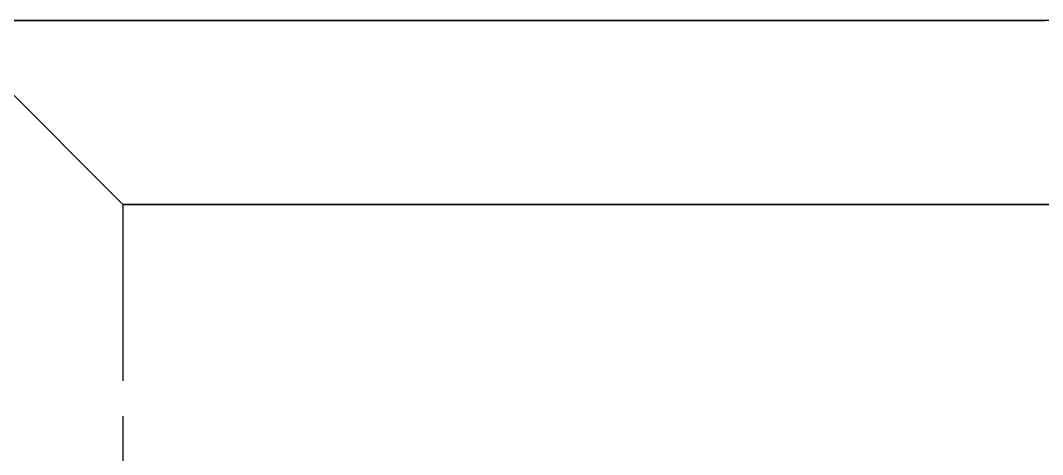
# Model space of a CAD drawing. Header units: millimetres. Extents: x -29 to 159, y -17 to 130.
# Drawn here: x 69.31 to 76.67, y 44.08 to 47.2 of the extents above; entities that cross this region are included whole.
import ezdxf

# ---------------------------------------------------------------- set-up
doc = ezdxf.new("R2010")
doc.units = ezdxf.units.MM
doc.linetypes.add('DASHED', pattern=[1.524, 1.27, -0.254])
doc.layers.add('HIDDEN', color=8, linetype='DASHED')

msp = doc.modelspace()

# ---------------------------------------------------------------- linework, layer by layer
at = {"layer": 'HIDDEN'}
for points in [[(70.05, 45.87574), (68.72574, 47.2)], [(76.68095, 47.2), (76.22698, 47.2), (75.77302, 47.2), (75.31905, 47.2), (74.86508, 47.2), (74.41111, 47.2), (73.95714, 47.2), (73.50317, 47.2), (73.04921, 47.2), (72.59524, 47.2), (72.14127, 47.2), (71.6873, 47.2), (71.23333, 47.2), (70.77937, 47.2), (70.3254, 47.2), (69.87143, 47.2), (69.41746, 47.2), (68.96349, 47.2)], [(76.80825, 47.2), (76.57732, 47.2), (76.34639, 47.2), (76.11546, 47.2), (75.88454, 47.2), (75.65361, 47.2), (75.42268, 47.2), (75.19175, 47.2), (74.96082, 47.2), (74.72989, 47.2), (74.49896, 47.2), (74.26803, 47.2), (74.0371, 47.2), (73.80617, 47.2), (73.57525, 47.2), (73.34432, 47.2), (73.11339, 47.2), (72.88246, 47.2), (72.65153, 47.2), (72.4206, 47.2), (72.18967, 47.2), (71.95874, 47.2), (71.72781, 47.2), (71.49688, 47.2), (71.26596, 47.2), (71.03503, 47.2), (70.8041, 47.2), (70.57317, 47.2), (70.34224, 47.2), (70.11131, 47.2), (69.88038, 47.2), (69.64945, 47.2), (69.41852, 47.2), (69.18759, 47.2)], [(69.19048, 47.2), (69.41746, 47.2), (69.64444, 47.2), (69.87143, 47.2), (70.09841, 47.2), (70.3254, 47.2), (70.55238, 47.2), (70.77937, 47.2), (71.00635, 47.2), (71.23333, 47.2), (71.46032, 47.2), (71.6873, 47.2), (71.91429, 47.2), (72.14127, 47.2), (72.36825, 47.2), (72.59524, 47.2), (72.82222, 47.2), (73.04921, 47.2), (73.27619, 47.2), (73.50317, 47.2), (73.73016, 47.2), (73.95714, 47.2), (74.18413, 47.2), (74.41111, 47.2), (74.6381, 47.2), (74.86508, 47.2), (75.09206, 47.2), (75.31905, 47.2), (75.54603, 47.2), (75.77302, 47.2), (76, 47.2)], [(69.30306, 47.2), (69.41852, 47.2), (69.53399, 47.2), (69.64945, 47.2), (69.76492, 47.2), (69.88038, 47.2), (69.99585, 47.2), (70.11131, 47.2), (70.22677, 47.2), (70.34224, 47.2), (70.4577, 47.2), (70.57317, 47.2), (70.68863, 47.2), (70.8041, 47.2), (70.91956, 47.2), (71.03503, 47.2), (71.15049, 47.2), (71.26596, 47.2), (71.38142, 47.2), (71.49688, 47.2), (71.61235, 47.2), (71.72781, 47.2), (71.84328, 47.2), (71.95874, 47.2), (72.07421, 47.2), (72.18967, 47.2), (72.30514, 47.2), (72.4206, 47.2), (72.53606, 47.2), (72.65153, 47.2), (72.76699, 47.2), (72.88246, 47.2), (72.99792, 47.2), (73.11339, 47.2), (73.22885, 47.2), (73.34432, 47.2), (73.45978, 47.2), (73.57525, 47.2), (73.69071, 47.2), (73.80617, 47.2), (73.92164, 47.2), (74.0371, 47.2), (74.15257, 47.2), (74.26803, 47.2), (74.3835, 47.2), (74.49896, 47.2), (74.61443, 47.2), (74.72989, 47.2), (74.84535, 47.2), (74.96082, 47.2), (75.07628, 47.2), (75.19175, 47.2), (75.30721, 47.2), (75.42268, 47.2), (75.53814, 47.2), (75.65361, 47.2), (75.76907, 47.2), (75.88454, 47.2), (76, 47.2)], [(76, 47.2), (76.11546, 47.2), (76.23093, 47.2), (76.34639, 47.2), (76.46186, 47.2), (76.57732, 47.2), (76.69279, 47.2)], [(76, 47.2), (76.22698, 47.2), (76.45397, 47.2), (76.68095, 47.2)], [(76.85, 45.87574), (76.66111, 45.87574), (76.47222, 45.87574), (76.28333, 45.87574), (76.09444, 45.87574), (75.90556, 45.87574), (75.71667, 45.87574), (75.52778, 45.87574), (75.33889, 45.87574), (75.15, 45.87574), (74.96111, 45.87574), (74.77222, 45.87574), (74.58333, 45.87574), (74.39444, 45.87574), (74.20556, 45.87574), (74.01667, 45.87574), (73.82778, 45.87574), (73.63889, 45.87574), (73.45, 45.87574), (73.26111, 45.87574), (73.07222, 45.87574), (72.88333, 45.87574), (72.69444, 45.87574), (72.50556, 45.87574), (72.31667, 45.87574), (72.12778, 45.87574), (71.93889, 45.87574), (71.75, 45.87574), (71.56111, 45.87574), (71.37222, 45.87574), (71.18333, 45.87574), (70.99444, 45.87574), (70.80556, 45.87574), (70.61667, 45.87574), (70.42778, 45.87574), (70.23889, 45.87574), (70.05, 45.87574)], [(70.05, 45.87574), (70.14444, 45.87574), (70.23889, 45.87574), (70.33333, 45.87574), (70.42778, 45.87574), (70.52222, 45.87574), (70.61667, 45.87574), (70.71111, 45.87574), (70.80556, 45.87574), (70.9, 45.87574), (70.99444, 45.87574), (71.08889, 45.87574), (71.18333, 45.87574), (71.27778, 45.87574), (71.37222, 45.87574), (71.46667, 45.87574), (71.56111, 45.87574), (71.65556, 45.87574), (71.75, 45.87574), (71.84444, 45.87574), (71.93889, 45.87574), (72.03333, 45.87574), (72.12778, 45.87574), (72.22222, 45.87574), (72.31667, 45.87574), (72.41111, 45.87574), (72.50556, 45.87574), (72.6, 45.87574), (72.69444, 45.87574), (72.78889, 45.87574), (72.88333, 45.87574), (72.97778, 45.87574), (73.07222, 45.87574), (73.16667, 45.87574), (73.26111, 45.87574), (73.35556, 45.87574), (73.45, 45.87574), (73.54444, 45.87574), (73.63889, 45.87574), (73.73333, 45.87574), (73.82778, 45.87574), (73.92222, 45.87574), (74.01667, 45.87574), (74.11111, 45.87574), (74.20556, 45.87574), (74.3, 45.87574), (74.39444, 45.87574), (74.48889, 45.87574), (74.58333, 45.87574), (74.67778, 45.87574), (74.77222, 45.87574), (74.86667, 45.87574), (74.96111, 45.87574), (75.05556, 45.87574), (75.15, 45.87574), (75.24444, 45.87574), (75.33889, 45.87574), (75.43333, 45.87574), (75.52778, 45.87574), (75.62222, 45.87574), (75.71667, 45.87574), (75.81111, 45.87574), (75.90556, 45.87574), (76, 45.87574)], [(70.05, 45.87574), (70.05, 43.6)], [(76, 45.87574), (76.09444, 45.87574), (76.18889, 45.87574), (76.28333, 45.87574), (76.37778, 45.87574), (76.47222, 45.87574), (76.56667, 45.87574), (76.66111, 45.87574), (76.75556, 45.87574)]]:
    msp.add_lwpolyline(points, dxfattribs=at)

doc.saveas('drawing.dxf')
